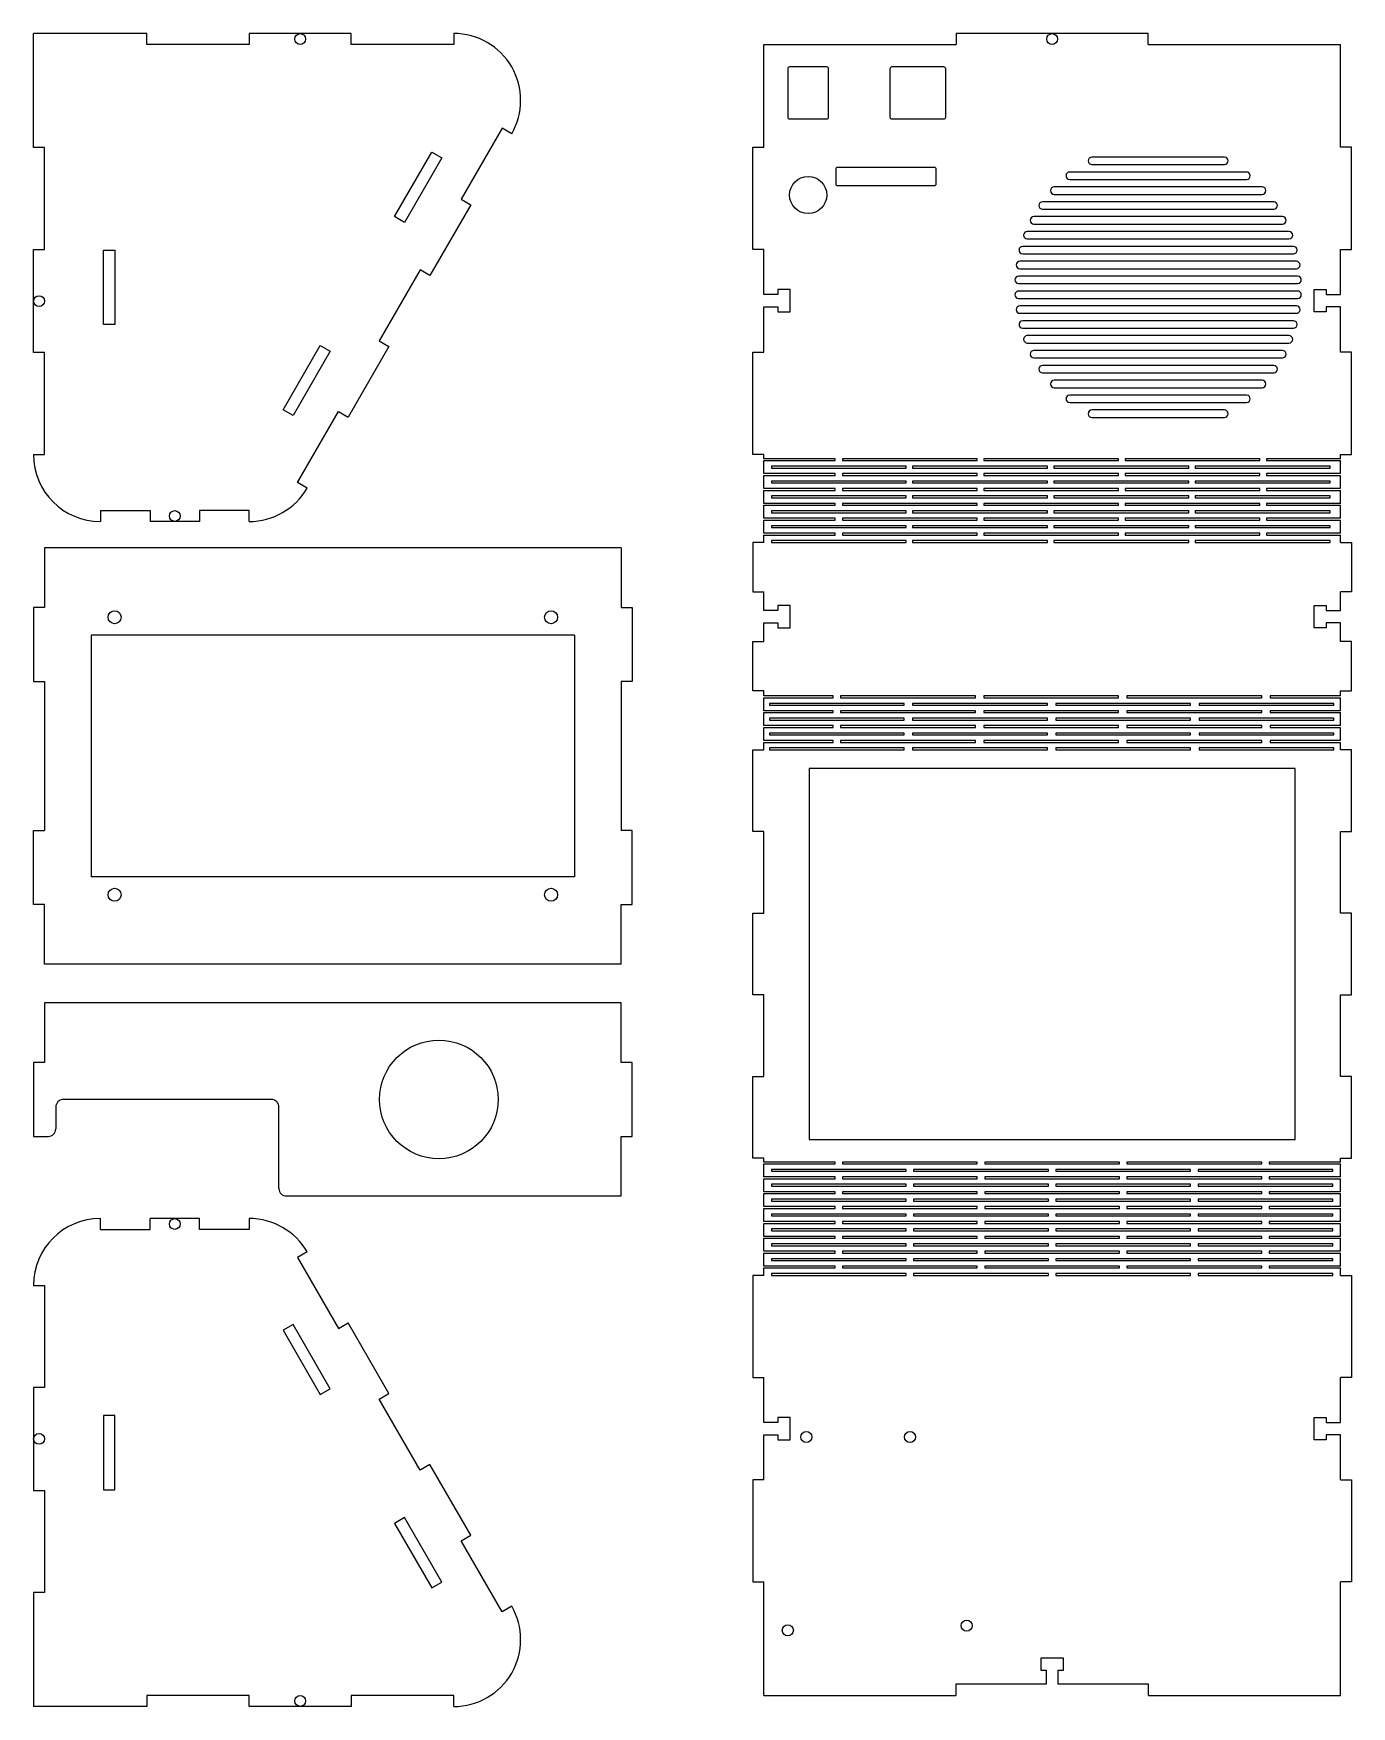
# Model space of a CAD drawing. Extents: x 33 to 387, y -81 to 369.
import ezdxf

# ---------------------------------------------------------------- set-up
doc = ezdxf.new("R2010")
doc.units = 0
doc.layers.get('0').update_dxf_attribs({"linetype": 'CONTINUOUS'})

msp = doc.modelspace()

# ---------------------------------------------------------------- linework, layer by layer
at = {"color": 7, "linetype": 'CONTINUOUS'}
for p, q in [((32.99, 338.61), (32.99, 369.29)), ((63.43, 369.29), (32.99, 369.29)), ((63.43, 366.29), (63.43, 369.29)), ((90.99, 369.29), (90.99, 366.29)), ((118.43, 369.29), (90.99, 369.29)), ((118.43, 366.29), (118.43, 369.29)), ((145.99, 369.29), (145.99, 366.29)), ((332.7, 369.29), (281.09, 369.29)), ((281.09, 369.29), (281.09, 366.29)), ((332.7, 366.29), (332.7, 369.29)), ((90.99, 366.29), (63.43, 366.29)), ((145.99, 366.29), (118.43, 366.29)), ((229.39, 338.73), (229.39, 366.29)), ((229.39, 366.29), (281.09, 366.29)), ((332.7, 366.29), (384.39, 366.29)), ((384.39, 338.73), (384.39, 366.29)), ((246.29, 360.29), (236.29, 360.29)), ((277.79, 360.29), (263.79, 360.29)), ((235.79, 359.79), (235.79, 346.79)), ((246.79, 346.79), (246.79, 359.79)), ((263.29, 359.79), (263.29, 346.79)), ((278.29, 346.79), (278.29, 359.79)), ((158.98, 343.79), (147.95, 324.69)), ((161.58, 342.29), (158.98, 343.79)), ((236.29, 346.29), (246.29, 346.29)), ((263.79, 346.29), (277.79, 346.29)), ((35.99, 338.61), (32.99, 338.61)), ((35.99, 311.16), (35.99, 338.61)), ((226.39, 311.22), (226.39, 338.73)), ((226.39, 338.73), (229.39, 338.73)), ((387.39, 338.73), (384.39, 338.73)), ((387.39, 311.22), (387.39, 338.73)), ((130.1, 320.05), (140.1, 337.37)), ((142.79, 335.82), (132.79, 318.5)), ((140.1, 337.37), (142.79, 335.82)), ((275.21, 333.29), (249.21, 333.29)), ((353.2, 336.03), (317.58, 336.03)), ((317.58, 334.03), (353.2, 334.03)), ((248.71, 332.79), (248.71, 328.89)), ((275.71, 328.89), (275.71, 332.79)), ((359.17, 332.03), (311.62, 332.03)), ((311.62, 330.03), (359.17, 330.03)), ((147.95, 324.69), (150.55, 323.19)), ((249.21, 328.39), (275.21, 328.39)), ((366.46, 324.03), (304.33, 324.03)), ((363.34, 328.03), (307.44, 328.03)), ((307.44, 326.03), (363.34, 326.03)), ((132.79, 318.5), (130.1, 320.05)), ((150.55, 323.19), (139.6, 304.22)), ((368.82, 320.03), (301.97, 320.03)), ((304.33, 322.03), (366.46, 322.03)), ((370.57, 316.03), (300.22, 316.03)), ((301.97, 318.03), (368.82, 318.03)), ((32.99, 283.48), (32.99, 311.16)), ((32.99, 311.16), (35.99, 311.16)), ((51.79, 311.03), (54.89, 311.03)), ((51.79, 291.03), (51.79, 311.03)), ((54.89, 311.03), (54.89, 291.03)), ((229.39, 311.22), (226.39, 311.22)), ((229.39, 299.05), (229.39, 311.22)), ((371.8, 312.03), (298.99, 312.03)), ((300.22, 314.03), (370.57, 314.03)), ((384.39, 311.22), (387.39, 311.22)), ((384.39, 299.05), (384.39, 311.22)), ((372.56, 308.03), (298.23, 308.03)), ((298.23, 306.03), (372.56, 306.03)), ((298.99, 310.03), (371.8, 310.03)), ((137, 305.72), (125.97, 286.61)), ((139.6, 304.22), (137, 305.72)), ((372.89, 304.03), (297.89, 304.03)), ((297.89, 302.03), (372.89, 302.03)), ((233.18, 299.05), (229.39, 299.05)), ((236.43, 300.43), (233.18, 300.43)), ((233.18, 300.43), (233.18, 299.05)), ((236.43, 294.39), (236.43, 300.43)), ((372.89, 300.03), (297.89, 300.03)), ((297.89, 298.03), (372.89, 298.03)), ((377.36, 300.43), (380.61, 300.43)), ((377.36, 294.39), (377.36, 300.43)), ((380.61, 300.43), (380.61, 299.05)), ((380.61, 299.05), (384.39, 299.05)), ((229.39, 283.6), (229.39, 295.77)), ((229.39, 295.77), (233.18, 295.77)), ((233.18, 295.77), (233.18, 294.39)), ((233.18, 294.39), (236.43, 294.39)), ((372.56, 296.03), (298.23, 296.03)), ((298.23, 294.03), (372.56, 294.03)), ((380.61, 294.39), (377.36, 294.39)), ((380.61, 295.77), (380.61, 294.39)), ((384.39, 295.77), (380.61, 295.77)), ((384.39, 283.6), (384.39, 295.77)), ((54.89, 291.03), (51.79, 291.03)), ((371.8, 292.03), (298.99, 292.03)), ((298.99, 290.03), (371.8, 290.03)), ((370.57, 288.03), (300.22, 288.03)), ((35.99, 283.48), (32.99, 283.48)), ((35.99, 256.03), (35.99, 283.48)), ((100.1, 268.09), (110.1, 285.41)), ((112.79, 283.86), (102.79, 266.54)), ((110.1, 285.41), (112.79, 283.86)), ((128.57, 285.11), (117.61, 266.14)), ((125.97, 286.61), (128.57, 285.11)), ((226.39, 256.09), (226.39, 283.6)), ((226.39, 283.6), (229.39, 283.6)), ((300.22, 286.03), (370.57, 286.03)), ((368.82, 284.03), (301.97, 284.03)), ((387.39, 283.6), (384.39, 283.6)), ((387.39, 256.09), (387.39, 283.6)), ((301.97, 282.03), (368.82, 282.03)), ((366.46, 280.03), (304.33, 280.03)), ((304.33, 278.03), (366.46, 278.03)), ((363.34, 276.03), (307.44, 276.03)), ((307.44, 274.03), (363.34, 274.03)), ((359.17, 272.03), (311.62, 272.03)), ((311.62, 270.03), (359.17, 270.03)), ((102.79, 266.54), (100.1, 268.09)), ((103.98, 248.53), (115.01, 267.64)), ((115.01, 267.64), (117.61, 266.14)), ((353.2, 268.03), (317.58, 268.03)), ((317.58, 266.03), (353.2, 266.03)), ((32.99, 256.03), (35.99, 256.03)), ((229.39, 256.09), (226.39, 256.09)), ((229.39, 254.91), (229.39, 256.09)), ((248.52, 254.91), (229.39, 254.91)), ((229.39, 250.91), (229.39, 254.41)), ((229.39, 254.41), (248.52, 254.41)), ((267.64, 252.91), (231.39, 252.91)), ((231.39, 252.91), (231.39, 252.41)), ((231.39, 252.41), (267.64, 252.41)), ((248.52, 254.41), (248.52, 254.91)), ((286.77, 254.91), (250.52, 254.91)), ((250.52, 254.91), (250.52, 254.41)), ((250.52, 254.41), (286.77, 254.41)), ((267.64, 252.41), (267.64, 252.91)), ((305.64, 252.91), (269.39, 252.91)), ((269.39, 252.91), (269.39, 252.41)), ((269.39, 252.41), (305.64, 252.41)), ((286.77, 254.41), (286.77, 254.91)), ((324.77, 254.91), (288.52, 254.91)), ((288.52, 254.91), (288.52, 254.41)), ((288.52, 254.41), (324.77, 254.41)), ((305.64, 252.41), (305.64, 252.91)), ((343.64, 252.91), (307.39, 252.91)), ((307.39, 252.91), (307.39, 252.41)), ((307.39, 252.41), (343.64, 252.41)), ((324.77, 254.41), (324.77, 254.91)), ((362.77, 254.91), (326.52, 254.91)), ((326.52, 254.91), (326.52, 254.41)), ((326.52, 254.41), (362.77, 254.41)), ((343.64, 252.41), (343.64, 252.91)), ((381.64, 252.91), (345.39, 252.91)), ((345.39, 252.91), (345.39, 252.41)), ((345.39, 252.41), (381.64, 252.41)), ((362.77, 254.41), (362.77, 254.91)), ((384.39, 254.91), (364.52, 254.91)), ((364.52, 254.91), (364.52, 254.41)), ((364.52, 254.41), (384.39, 254.41)), ((381.64, 252.41), (381.64, 252.91)), ((384.39, 256.09), (387.39, 256.09)), ((384.39, 254.91), (384.39, 256.09)), ((384.39, 250.91), (384.39, 254.41)), ((106.58, 247.03), (103.98, 248.53)), ((248.52, 250.91), (229.39, 250.91)), ((229.39, 246.91), (229.39, 250.41)), ((229.39, 250.41), (248.52, 250.41)), ((267.64, 248.91), (231.39, 248.91)), ((231.39, 248.91), (231.39, 248.41)), ((231.39, 248.41), (267.64, 248.41)), ((248.52, 250.41), (248.52, 250.91)), ((286.77, 250.91), (250.52, 250.91)), ((250.52, 250.91), (250.52, 250.41)), ((250.52, 250.41), (286.77, 250.41)), ((267.64, 248.41), (267.64, 248.91)), ((305.64, 248.91), (269.39, 248.91)), ((269.39, 248.91), (269.39, 248.41)), ((269.39, 248.41), (305.64, 248.41)), ((286.77, 250.41), (286.77, 250.91)), ((324.77, 250.91), (288.52, 250.91)), ((288.52, 250.91), (288.52, 250.41)), ((288.52, 250.41), (324.77, 250.41)), ((305.64, 248.41), (305.64, 248.91)), ((343.64, 248.91), (307.39, 248.91)), ((307.39, 248.91), (307.39, 248.41)), ((307.39, 248.41), (343.64, 248.41)), ((324.77, 250.41), (324.77, 250.91)), ((362.77, 250.91), (326.52, 250.91)), ((326.52, 250.91), (326.52, 250.41)), ((326.52, 250.41), (362.77, 250.41)), ((343.64, 248.41), (343.64, 248.91)), ((381.64, 248.91), (345.39, 248.91)), ((345.39, 248.91), (345.39, 248.41)), ((345.39, 248.41), (381.64, 248.41)), ((362.77, 250.41), (362.77, 250.91)), ((384.39, 250.91), (364.52, 250.91)), ((364.52, 250.91), (364.52, 250.41)), ((364.52, 250.41), (384.39, 250.41)), ((381.64, 248.41), (381.64, 248.91)), ((384.39, 246.91), (384.39, 250.41)), ((248.52, 246.91), (229.39, 246.91)), ((229.39, 242.91), (229.39, 246.41)), ((229.39, 246.41), (248.52, 246.41)), ((267.64, 244.91), (231.39, 244.91)), ((231.39, 244.91), (231.39, 244.41)), ((231.39, 244.41), (267.64, 244.41)), ((248.52, 246.41), (248.52, 246.91)), ((286.77, 246.91), (250.52, 246.91)), ((250.52, 246.91), (250.52, 246.41)), ((250.52, 246.41), (286.77, 246.41)), ((267.64, 244.41), (267.64, 244.91)), ((305.64, 244.91), (269.39, 244.91)), ((269.39, 244.91), (269.39, 244.41)), ((269.39, 244.41), (305.64, 244.41)), ((286.77, 246.41), (286.77, 246.91)), ((324.77, 246.91), (288.52, 246.91)), ((288.52, 246.91), (288.52, 246.41)), ((288.52, 246.41), (324.77, 246.41)), ((305.64, 244.41), (305.64, 244.91)), ((343.64, 244.91), (307.39, 244.91)), ((307.39, 244.91), (307.39, 244.41)), ((307.39, 244.41), (343.64, 244.41)), ((324.77, 246.41), (324.77, 246.91)), ((362.77, 246.91), (326.52, 246.91)), ((326.52, 246.91), (326.52, 246.41)), ((326.52, 246.41), (362.77, 246.41)), ((343.64, 244.41), (343.64, 244.91)), ((381.64, 244.91), (345.39, 244.91)), ((345.39, 244.91), (345.39, 244.41)), ((345.39, 244.41), (381.64, 244.41)), ((362.77, 246.41), (362.77, 246.91)), ((384.39, 246.91), (364.52, 246.91)), ((364.52, 246.91), (364.52, 246.41)), ((364.52, 246.41), (384.39, 246.41)), ((381.64, 244.41), (381.64, 244.91)), ((384.39, 242.91), (384.39, 246.41)), ((50.99, 241.03), (64.36, 241.03)), ((50.99, 241.03), (50.99, 238.03)), ((64.36, 241.03), (64.36, 238.03)), ((90.99, 241.03), (77.63, 241.03)), ((77.63, 241.03), (77.63, 238.03)), ((90.99, 238.03), (90.99, 241.03)), ((248.52, 242.91), (229.39, 242.91)), ((229.39, 238.91), (229.39, 242.41)), ((229.39, 242.41), (248.52, 242.41)), ((248.52, 238.91), (229.39, 238.91)), ((267.64, 240.91), (231.39, 240.91)), ((231.39, 240.91), (231.39, 240.41)), ((231.39, 240.41), (267.64, 240.41)), ((248.52, 242.41), (248.52, 242.91)), ((248.52, 238.41), (248.52, 238.91)), ((286.77, 242.91), (250.52, 242.91)), ((250.52, 242.91), (250.52, 242.41)), ((250.52, 242.41), (286.77, 242.41)), ((286.77, 238.91), (250.52, 238.91)), ((250.52, 238.91), (250.52, 238.41)), ((267.64, 240.41), (267.64, 240.91)), ((305.64, 240.91), (269.39, 240.91)), ((269.39, 240.91), (269.39, 240.41)), ((269.39, 240.41), (305.64, 240.41)), ((286.77, 242.41), (286.77, 242.91)), ((286.77, 238.41), (286.77, 238.91)), ((324.77, 242.91), (288.52, 242.91)), ((288.52, 242.91), (288.52, 242.41)), ((288.52, 242.41), (324.77, 242.41)), ((324.77, 238.91), (288.52, 238.91)), ((288.52, 238.91), (288.52, 238.41)), ((305.64, 240.41), (305.64, 240.91)), ((343.64, 240.91), (307.39, 240.91)), ((307.39, 240.91), (307.39, 240.41)), ((307.39, 240.41), (343.64, 240.41)), ((324.77, 242.41), (324.77, 242.91)), ((324.77, 238.41), (324.77, 238.91)), ((362.77, 242.91), (326.52, 242.91)), ((326.52, 242.91), (326.52, 242.41)), ((326.52, 242.41), (362.77, 242.41)), ((362.77, 238.91), (326.52, 238.91)), ((326.52, 238.91), (326.52, 238.41)), ((343.64, 240.41), (343.64, 240.91)), ((381.64, 240.91), (345.39, 240.91)), ((345.39, 240.91), (345.39, 240.41)), ((345.39, 240.41), (381.64, 240.41)), ((362.77, 242.41), (362.77, 242.91)), ((362.77, 238.41), (362.77, 238.91)), ((384.39, 242.91), (364.52, 242.91)), ((364.52, 242.91), (364.52, 242.41)), ((364.52, 242.41), (384.39, 242.41)), ((384.39, 238.91), (364.52, 238.91)), ((364.52, 238.91), (364.52, 238.41)), ((381.64, 240.41), (381.64, 240.91)), ((384.39, 238.91), (384.39, 242.41)), ((77.63, 238.03), (64.36, 238.03)), ((229.39, 234.91), (229.39, 238.41)), ((229.39, 238.41), (248.52, 238.41)), ((248.52, 234.91), (229.39, 234.91)), ((229.39, 232.41), (229.39, 234.41)), ((229.39, 234.41), (248.52, 234.41)), ((267.64, 236.91), (231.39, 236.91)), ((231.39, 236.91), (231.39, 236.41)), ((231.39, 236.41), (267.64, 236.41)), ((248.52, 234.41), (248.52, 234.91)), ((250.52, 238.41), (286.77, 238.41)), ((286.77, 234.91), (250.52, 234.91)), ((250.52, 234.91), (250.52, 234.41)), ((250.52, 234.41), (286.77, 234.41)), ((267.64, 236.41), (267.64, 236.91)), ((305.64, 236.91), (269.39, 236.91)), ((269.39, 236.91), (269.39, 236.41)), ((269.39, 236.41), (305.64, 236.41)), ((286.77, 234.41), (286.77, 234.91)), ((288.52, 238.41), (324.77, 238.41)), ((324.77, 234.91), (288.52, 234.91)), ((288.52, 234.91), (288.52, 234.41)), ((288.52, 234.41), (324.77, 234.41)), ((305.64, 236.41), (305.64, 236.91)), ((343.64, 236.91), (307.39, 236.91)), ((307.39, 236.91), (307.39, 236.41)), ((307.39, 236.41), (343.64, 236.41)), ((324.77, 234.41), (324.77, 234.91)), ((326.52, 238.41), (362.77, 238.41)), ((362.77, 234.91), (326.52, 234.91)), ((326.52, 234.91), (326.52, 234.41)), ((326.52, 234.41), (362.77, 234.41)), ((343.64, 236.41), (343.64, 236.91)), ((381.64, 236.91), (345.39, 236.91)), ((345.39, 236.91), (345.39, 236.41)), ((345.39, 236.41), (381.64, 236.41)), ((362.77, 234.41), (362.77, 234.91)), ((364.52, 238.41), (384.39, 238.41)), ((384.39, 234.91), (364.52, 234.91)), ((364.52, 234.91), (364.52, 234.41)), ((364.52, 234.41), (384.39, 234.41)), ((381.64, 236.41), (381.64, 236.91)), ((384.39, 234.91), (384.39, 238.41)), ((384.39, 232.41), (384.39, 234.41)), ((35.99, 230.97), (35.99, 214.91)), ((190.99, 230.97), (35.99, 230.97)), ((190.99, 230.97), (190.99, 214.91)), ((226.39, 232.41), (226.39, 219.14)), ((229.39, 232.41), (226.39, 232.41)), ((267.64, 232.91), (231.39, 232.91)), ((231.39, 232.91), (231.39, 232.41)), ((231.39, 232.41), (267.64, 232.41)), ((267.64, 232.41), (267.64, 232.91)), ((305.64, 232.91), (269.39, 232.91)), ((269.39, 232.91), (269.39, 232.41)), ((269.39, 232.41), (305.64, 232.41)), ((305.64, 232.41), (305.64, 232.91)), ((343.64, 232.91), (307.39, 232.91)), ((307.39, 232.91), (307.39, 232.41)), ((307.39, 232.41), (343.64, 232.41)), ((343.64, 232.41), (343.64, 232.91)), ((381.64, 232.91), (345.39, 232.91)), ((345.39, 232.91), (345.39, 232.41)), ((345.39, 232.41), (381.64, 232.41)), ((381.64, 232.41), (381.64, 232.91)), ((384.39, 232.41), (387.39, 232.41)), ((387.39, 232.41), (387.39, 219.14)), ((226.39, 219.14), (229.39, 219.14)), ((229.39, 214.11), (229.39, 219.14)), ((387.39, 219.14), (384.39, 219.14)), ((384.39, 214.11), (384.39, 219.14)), ((32.99, 214.91), (32.99, 195.03)), ((35.99, 214.91), (32.99, 214.91)), ((190.99, 214.91), (193.99, 214.91)), ((193.99, 214.91), (193.99, 195.03)), ((233.18, 214.11), (229.39, 214.11)), ((236.43, 215.49), (233.18, 215.49)), ((233.18, 215.49), (233.18, 214.11)), ((236.43, 209.45), (236.43, 215.49)), ((377.36, 215.49), (380.61, 215.49)), ((377.36, 209.45), (377.36, 215.49)), ((380.61, 215.49), (380.61, 214.11)), ((380.61, 214.11), (384.39, 214.11)), ((48.49, 207.47), (48.49, 142.47)), ((178.49, 207.47), (48.49, 207.47)), ((178.49, 207.47), (178.49, 142.47)), ((229.39, 205.8), (229.39, 210.83)), ((229.39, 210.83), (233.18, 210.83)), ((233.18, 210.83), (233.18, 209.45)), ((233.18, 209.45), (236.43, 209.45)), ((380.61, 209.45), (377.36, 209.45)), ((380.61, 210.83), (380.61, 209.45)), ((384.39, 210.83), (380.61, 210.83)), ((384.39, 205.8), (384.39, 210.83)), ((226.39, 192.53), (226.39, 205.8)), ((226.39, 205.8), (229.39, 205.8)), ((387.39, 205.8), (384.39, 205.8)), ((387.39, 192.53), (387.39, 205.8)), ((32.99, 195.03), (35.99, 195.03)), ((35.99, 195.03), (35.99, 154.91)), ((193.99, 195.03), (190.99, 195.03)), ((190.99, 195.03), (190.99, 154.91)), ((229.39, 192.53), (226.39, 192.53)), ((229.39, 191.14), (229.39, 192.53)), ((248.02, 191.14), (229.39, 191.14)), ((229.39, 187.14), (229.39, 190.64)), ((229.39, 190.64), (248.02, 190.64)), ((267.14, 189.14), (230.89, 189.14)), ((230.89, 189.14), (230.89, 188.64)), ((248.02, 190.64), (248.02, 191.14)), ((286.27, 191.14), (250.02, 191.14)), ((250.02, 191.14), (250.02, 190.64)), ((250.02, 190.64), (286.27, 190.64)), ((267.14, 188.64), (267.14, 189.14)), ((305.64, 189.14), (269.39, 189.14)), ((269.39, 189.14), (269.39, 188.64)), ((286.27, 190.64), (286.27, 191.14)), ((324.77, 191.14), (288.52, 191.14)), ((288.52, 191.14), (288.52, 190.64)), ((288.52, 190.64), (324.77, 190.64)), ((305.64, 188.64), (305.64, 189.14)), ((344.14, 189.14), (307.89, 189.14)), ((307.89, 189.14), (307.89, 188.64)), ((324.77, 190.64), (324.77, 191.14)), ((363.27, 191.14), (327.02, 191.14)), ((327.02, 191.14), (327.02, 190.64)), ((327.02, 190.64), (363.27, 190.64)), ((344.14, 188.64), (344.14, 189.14)), ((382.64, 189.14), (346.39, 189.14)), ((346.39, 189.14), (346.39, 188.64)), ((363.27, 190.64), (363.27, 191.14)), ((384.39, 191.14), (365.52, 191.14)), ((365.52, 191.14), (365.52, 190.64)), ((365.52, 190.64), (384.39, 190.64)), ((382.64, 188.64), (382.64, 189.14)), ((384.39, 192.53), (387.39, 192.53)), ((384.39, 191.14), (384.39, 192.53)), ((384.39, 187.14), (384.39, 190.64)), ((248.02, 187.14), (229.39, 187.14)), ((229.39, 183.14), (229.39, 186.64)), ((229.39, 186.64), (248.02, 186.64)), ((230.89, 188.64), (267.14, 188.64)), ((267.14, 185.14), (230.89, 185.14)), ((230.89, 185.14), (230.89, 184.64)), ((230.89, 184.64), (267.14, 184.64)), ((248.02, 186.64), (248.02, 187.14)), ((286.27, 187.14), (250.02, 187.14)), ((250.02, 187.14), (250.02, 186.64)), ((250.02, 186.64), (286.27, 186.64)), ((267.14, 184.64), (267.14, 185.14)), ((269.39, 188.64), (305.64, 188.64)), ((305.64, 185.14), (269.39, 185.14)), ((269.39, 185.14), (269.39, 184.64)), ((269.39, 184.64), (305.64, 184.64)), ((286.27, 186.64), (286.27, 187.14)), ((324.77, 187.14), (288.52, 187.14)), ((288.52, 187.14), (288.52, 186.64)), ((288.52, 186.64), (324.77, 186.64)), ((305.64, 184.64), (305.64, 185.14)), ((307.89, 188.64), (344.14, 188.64)), ((344.14, 185.14), (307.89, 185.14)), ((307.89, 185.14), (307.89, 184.64)), ((307.89, 184.64), (344.14, 184.64)), ((324.77, 186.64), (324.77, 187.14)), ((363.27, 187.14), (327.02, 187.14)), ((327.02, 187.14), (327.02, 186.64)), ((327.02, 186.64), (363.27, 186.64)), ((344.14, 184.64), (344.14, 185.14)), ((346.39, 188.64), (382.64, 188.64)), ((382.64, 185.14), (346.39, 185.14)), ((346.39, 185.14), (346.39, 184.64)), ((346.39, 184.64), (382.64, 184.64)), ((363.27, 186.64), (363.27, 187.14)), ((384.39, 187.14), (365.52, 187.14)), ((365.52, 187.14), (365.52, 186.64)), ((365.52, 186.64), (384.39, 186.64)), ((382.64, 184.64), (382.64, 185.14)), ((384.39, 183.14), (384.39, 186.64)), ((248.02, 183.14), (229.39, 183.14)), ((229.39, 179.14), (229.39, 182.64)), ((229.39, 182.64), (248.02, 182.64)), ((267.14, 181.14), (230.89, 181.14)), ((230.89, 181.14), (230.89, 180.64)), ((230.89, 180.64), (267.14, 180.64)), ((248.02, 182.64), (248.02, 183.14)), ((286.27, 183.14), (250.02, 183.14)), ((250.02, 183.14), (250.02, 182.64)), ((250.02, 182.64), (286.27, 182.64)), ((267.14, 180.64), (267.14, 181.14)), ((305.64, 181.14), (269.39, 181.14)), ((269.39, 181.14), (269.39, 180.64)), ((269.39, 180.64), (305.64, 180.64)), ((286.27, 182.64), (286.27, 183.14)), ((324.77, 183.14), (288.52, 183.14)), ((288.52, 183.14), (288.52, 182.64)), ((288.52, 182.64), (324.77, 182.64)), ((305.64, 180.64), (305.64, 181.14)), ((344.14, 181.14), (307.89, 181.14)), ((307.89, 181.14), (307.89, 180.64)), ((307.89, 180.64), (344.14, 180.64)), ((324.77, 182.64), (324.77, 183.14)), ((363.27, 183.14), (327.02, 183.14)), ((327.02, 183.14), (327.02, 182.64)), ((327.02, 182.64), (363.27, 182.64)), ((344.14, 180.64), (344.14, 181.14)), ((382.64, 181.14), (346.39, 181.14)), ((346.39, 181.14), (346.39, 180.64)), ((346.39, 180.64), (382.64, 180.64)), ((363.27, 182.64), (363.27, 183.14)), ((384.39, 183.14), (365.52, 183.14)), ((365.52, 183.14), (365.52, 182.64)), ((365.52, 182.64), (384.39, 182.64)), ((382.64, 180.64), (382.64, 181.14)), ((384.39, 179.14), (384.39, 182.64)), ((226.39, 154.7), (226.39, 176.64)), ((226.39, 176.64), (229.39, 176.64)), ((248.02, 179.14), (229.39, 179.14)), ((229.39, 176.64), (229.39, 178.64)), ((229.39, 178.64), (248.02, 178.64)), ((267.14, 177.14), (230.89, 177.14)), ((230.89, 177.14), (230.89, 176.64)), ((230.89, 176.64), (267.14, 176.64)), ((248.02, 178.64), (248.02, 179.14)), ((286.27, 179.14), (250.02, 179.14)), ((250.02, 179.14), (250.02, 178.64)), ((250.02, 178.64), (286.27, 178.64)), ((267.14, 176.64), (267.14, 177.14)), ((305.64, 177.14), (269.39, 177.14)), ((269.39, 177.14), (269.39, 176.64)), ((269.39, 176.64), (305.64, 176.64)), ((286.27, 178.64), (286.27, 179.14)), ((324.77, 179.14), (288.52, 179.14)), ((288.52, 179.14), (288.52, 178.64)), ((288.52, 178.64), (324.77, 178.64)), ((305.64, 176.64), (305.64, 177.14)), ((344.14, 177.14), (307.89, 177.14)), ((307.89, 177.14), (307.89, 176.64)), ((307.89, 176.64), (344.14, 176.64)), ((324.77, 178.64), (324.77, 179.14)), ((363.27, 179.14), (327.02, 179.14)), ((327.02, 179.14), (327.02, 178.64)), ((327.02, 178.64), (363.27, 178.64)), ((344.14, 176.64), (344.14, 177.14)), ((382.64, 177.14), (346.39, 177.14)), ((346.39, 177.14), (346.39, 176.64)), ((346.39, 176.64), (382.64, 176.64)), ((363.27, 178.64), (363.27, 179.14)), ((384.39, 179.14), (365.52, 179.14)), ((365.52, 179.14), (365.52, 178.64)), ((365.52, 178.64), (384.39, 178.64)), ((382.64, 176.64), (382.64, 177.14)), ((384.39, 176.64), (384.39, 178.64)), ((387.39, 176.64), (384.39, 176.64)), ((387.39, 154.7), (387.39, 176.64)), ((372.25, 171.59), (241.53, 171.59)), ((241.53, 171.59), (241.53, 71.87)), ((372.25, 71.87), (372.25, 171.59)), ((32.99, 154.91), (35.99, 154.91)), ((32.99, 135.03), (32.99, 154.91)), ((193.99, 154.91), (190.99, 154.91)), ((193.99, 135.03), (193.99, 154.91)), ((229.39, 154.7), (226.39, 154.7)), ((229.39, 132.7), (229.39, 154.7)), ((384.39, 154.7), (387.39, 154.7)), ((384.39, 132.7), (384.39, 154.7)), ((178.49, 142.47), (48.49, 142.47)), ((35.99, 135.03), (32.99, 135.03)), ((35.99, 118.97), (35.99, 135.03)), ((190.99, 135.03), (193.99, 135.03)), ((190.99, 118.97), (190.99, 135.03)), ((226.39, 110.76), (226.39, 132.7)), ((226.39, 132.7), (229.39, 132.7)), ((387.39, 132.7), (384.39, 132.7)), ((387.39, 110.76), (387.39, 132.7)), ((190.99, 118.97), (35.99, 118.97)), ((35.99, 108.56), (35.99, 92.55)), ((190.99, 108.56), (35.99, 108.56)), ((190.99, 92.55), (190.99, 108.56)), ((229.39, 110.76), (226.39, 110.76)), ((229.39, 88.76), (229.39, 110.76)), ((384.39, 110.76), (387.39, 110.76)), ((384.39, 88.76), (384.39, 110.76)), ((32.99, 92.55), (32.99, 72.67)), ((35.99, 92.55), (32.99, 92.55)), ((193.99, 92.55), (190.99, 92.55)), ((193.99, 72.67), (193.99, 92.55)), ((226.39, 66.82), (226.39, 88.76)), ((226.39, 88.76), (229.39, 88.76)), ((387.39, 88.76), (384.39, 88.76)), ((387.39, 66.82), (387.39, 88.76)), ((96.99, 82.61), (40.99, 82.61)), ((38.99, 80.61), (38.99, 74.67)), ((98.99, 58.66), (98.99, 80.61)), ((32.99, 72.67), (36.99, 72.67)), ((190.99, 72.67), (193.99, 72.67)), ((190.99, 56.66), (190.99, 72.67)), ((241.53, 71.87), (372.25, 71.87)), ((229.39, 66.82), (226.39, 66.82)), ((229.39, 65.79), (229.39, 66.82)), ((248.52, 65.79), (229.39, 65.79)), ((229.39, 61.79), (229.39, 65.29)), ((229.39, 65.29), (248.52, 65.29)), ((267.64, 63.79), (231.39, 63.79)), ((231.39, 63.79), (231.39, 63.29)), ((231.39, 63.29), (267.64, 63.29)), ((248.52, 65.29), (248.52, 65.79)), ((286.77, 65.79), (250.52, 65.79)), ((250.52, 65.79), (250.52, 65.29)), ((250.52, 65.29), (286.77, 65.29)), ((267.64, 63.29), (267.64, 63.79)), ((305.89, 63.79), (269.64, 63.79)), ((269.64, 63.79), (269.64, 63.29)), ((269.64, 63.29), (305.89, 63.29)), ((286.77, 65.29), (286.77, 65.79)), ((325.02, 65.79), (288.77, 65.79)), ((288.77, 65.79), (288.77, 65.29)), ((288.77, 65.29), (325.02, 65.29)), ((305.89, 63.29), (305.89, 63.79)), ((344.14, 63.79), (307.89, 63.79)), ((307.89, 63.79), (307.89, 63.29)), ((307.89, 63.29), (344.14, 63.29)), ((325.02, 65.29), (325.02, 65.79)), ((363.27, 65.79), (327.02, 65.79)), ((327.02, 65.79), (327.02, 65.29)), ((327.02, 65.29), (363.27, 65.29)), ((344.14, 63.29), (344.14, 63.79)), ((382.39, 63.79), (346.14, 63.79)), ((346.14, 63.79), (346.14, 63.29)), ((346.14, 63.29), (382.39, 63.29)), ((363.27, 65.29), (363.27, 65.79)), ((384.39, 65.79), (365.27, 65.79)), ((365.27, 65.79), (365.27, 65.29)), ((365.27, 65.29), (384.39, 65.29)), ((382.39, 63.29), (382.39, 63.79)), ((384.39, 66.82), (387.39, 66.82)), ((384.39, 65.79), (384.39, 66.82)), ((384.39, 61.79), (384.39, 65.29)), ((248.52, 61.79), (229.39, 61.79)), ((229.39, 57.79), (229.39, 61.29)), ((229.39, 61.29), (248.52, 61.29)), ((267.64, 59.79), (231.39, 59.79)), ((231.39, 59.79), (231.39, 59.29)), ((231.39, 59.29), (267.64, 59.29)), ((248.52, 61.29), (248.52, 61.79)), ((286.77, 61.79), (250.52, 61.79)), ((250.52, 61.79), (250.52, 61.29)), ((250.52, 61.29), (286.77, 61.29)), ((267.64, 59.29), (267.64, 59.79)), ((305.89, 59.79), (269.64, 59.79)), ((269.64, 59.79), (269.64, 59.29)), ((269.64, 59.29), (305.89, 59.29)), ((286.77, 61.29), (286.77, 61.79)), ((325.02, 61.79), (288.77, 61.79)), ((288.77, 61.79), (288.77, 61.29)), ((288.77, 61.29), (325.02, 61.29)), ((305.89, 59.29), (305.89, 59.79)), ((344.14, 59.79), (307.89, 59.79)), ((307.89, 59.79), (307.89, 59.29)), ((307.89, 59.29), (344.14, 59.29)), ((325.02, 61.29), (325.02, 61.79)), ((363.27, 61.79), (327.02, 61.79)), ((327.02, 61.79), (327.02, 61.29)), ((327.02, 61.29), (363.27, 61.29)), ((344.14, 59.29), (344.14, 59.79)), ((382.39, 59.79), (346.14, 59.79)), ((346.14, 59.79), (346.14, 59.29)), ((346.14, 59.29), (382.39, 59.29)), ((363.27, 61.29), (363.27, 61.79)), ((384.39, 61.79), (365.27, 61.79)), ((365.27, 61.79), (365.27, 61.29)), ((365.27, 61.29), (384.39, 61.29)), ((382.39, 59.29), (382.39, 59.79)), ((384.39, 57.79), (384.39, 61.29)), ((100.99, 56.66), (190.99, 56.66)), ((248.52, 57.79), (229.39, 57.79)), ((229.39, 53.79), (229.39, 57.29)), ((229.39, 57.29), (248.52, 57.29)), ((267.64, 55.79), (231.39, 55.79)), ((231.39, 55.79), (231.39, 55.29)), ((231.39, 55.29), (267.64, 55.29)), ((248.52, 57.29), (248.52, 57.79)), ((286.77, 57.79), (250.52, 57.79)), ((250.52, 57.79), (250.52, 57.29)), ((250.52, 57.29), (286.77, 57.29)), ((267.64, 55.29), (267.64, 55.79)), ((305.89, 55.79), (269.64, 55.79)), ((269.64, 55.79), (269.64, 55.29)), ((269.64, 55.29), (305.89, 55.29)), ((286.77, 57.29), (286.77, 57.79)), ((325.02, 57.79), (288.77, 57.79)), ((288.77, 57.79), (288.77, 57.29)), ((288.77, 57.29), (325.02, 57.29)), ((305.89, 55.29), (305.89, 55.79)), ((344.14, 55.79), (307.89, 55.79)), ((307.89, 55.79), (307.89, 55.29)), ((307.89, 55.29), (344.14, 55.29)), ((325.02, 57.29), (325.02, 57.79)), ((363.27, 57.79), (327.02, 57.79)), ((327.02, 57.79), (327.02, 57.29)), ((327.02, 57.29), (363.27, 57.29)), ((344.14, 55.29), (344.14, 55.79)), ((382.39, 55.79), (346.14, 55.79)), ((346.14, 55.79), (346.14, 55.29)), ((346.14, 55.29), (382.39, 55.29)), ((363.27, 57.29), (363.27, 57.79)), ((384.39, 57.79), (365.27, 57.79)), ((365.27, 57.79), (365.27, 57.29)), ((365.27, 57.29), (384.39, 57.29)), ((382.39, 55.29), (382.39, 55.79)), ((384.39, 53.79), (384.39, 57.29)), ((50.99, 47.61), (50.99, 50.61)), ((64.36, 47.61), (64.36, 50.61)), ((77.63, 50.61), (64.36, 50.61)), ((77.63, 47.61), (77.63, 50.61)), ((90.99, 50.61), (90.99, 47.61)), ((248.52, 53.79), (229.39, 53.79)), ((229.39, 49.79), (229.39, 53.29)), ((229.39, 53.29), (248.52, 53.29)), ((248.52, 49.79), (229.39, 49.79)), ((267.64, 51.79), (231.39, 51.79)), ((231.39, 51.79), (231.39, 51.29)), ((231.39, 51.29), (267.64, 51.29)), ((248.52, 53.29), (248.52, 53.79)), ((248.52, 49.29), (248.52, 49.79)), ((286.77, 53.79), (250.52, 53.79)), ((250.52, 53.79), (250.52, 53.29)), ((250.52, 53.29), (286.77, 53.29)), ((286.77, 49.79), (250.52, 49.79)), ((250.52, 49.79), (250.52, 49.29)), ((267.64, 51.29), (267.64, 51.79)), ((305.89, 51.79), (269.64, 51.79)), ((269.64, 51.79), (269.64, 51.29)), ((269.64, 51.29), (305.89, 51.29)), ((286.77, 53.29), (286.77, 53.79)), ((286.77, 49.29), (286.77, 49.79)), ((325.02, 53.79), (288.77, 53.79)), ((288.77, 53.79), (288.77, 53.29)), ((288.77, 53.29), (325.02, 53.29)), ((325.02, 49.79), (288.77, 49.79)), ((288.77, 49.79), (288.77, 49.29)), ((305.89, 51.29), (305.89, 51.79)), ((344.14, 51.79), (307.89, 51.79)), ((307.89, 51.79), (307.89, 51.29)), ((307.89, 51.29), (344.14, 51.29)), ((325.02, 53.29), (325.02, 53.79)), ((325.02, 49.29), (325.02, 49.79)), ((363.27, 53.79), (327.02, 53.79)), ((327.02, 53.79), (327.02, 53.29)), ((327.02, 53.29), (363.27, 53.29)), ((363.27, 49.79), (327.02, 49.79)), ((327.02, 49.79), (327.02, 49.29)), ((344.14, 51.29), (344.14, 51.79)), ((382.39, 51.79), (346.14, 51.79)), ((346.14, 51.79), (346.14, 51.29)), ((346.14, 51.29), (382.39, 51.29)), ((363.27, 53.29), (363.27, 53.79)), ((363.27, 49.29), (363.27, 49.79)), ((384.39, 53.79), (365.27, 53.79)), ((365.27, 53.79), (365.27, 53.29)), ((365.27, 53.29), (384.39, 53.29)), ((384.39, 49.79), (365.27, 49.79)), ((365.27, 49.79), (365.27, 49.29)), ((382.39, 51.29), (382.39, 51.79)), ((384.39, 49.79), (384.39, 53.29)), ((50.99, 47.61), (64.36, 47.61)), ((90.99, 47.61), (77.63, 47.61)), ((229.39, 45.79), (229.39, 49.29)), ((229.39, 49.29), (248.52, 49.29)), ((248.52, 45.79), (229.39, 45.79)), ((229.39, 41.79), (229.39, 45.29)), ((229.39, 45.29), (248.52, 45.29)), ((267.64, 47.79), (231.39, 47.79)), ((231.39, 47.79), (231.39, 47.29)), ((231.39, 47.29), (267.64, 47.29)), ((248.52, 45.29), (248.52, 45.79)), ((250.52, 49.29), (286.77, 49.29)), ((286.77, 45.79), (250.52, 45.79)), ((250.52, 45.79), (250.52, 45.29)), ((250.52, 45.29), (286.77, 45.29)), ((267.64, 47.29), (267.64, 47.79)), ((305.89, 47.79), (269.64, 47.79)), ((269.64, 47.79), (269.64, 47.29)), ((269.64, 47.29), (305.89, 47.29)), ((286.77, 45.29), (286.77, 45.79)), ((288.77, 49.29), (325.02, 49.29)), ((325.02, 45.79), (288.77, 45.79)), ((288.77, 45.79), (288.77, 45.29)), ((288.77, 45.29), (325.02, 45.29)), ((305.89, 47.29), (305.89, 47.79)), ((344.14, 47.79), (307.89, 47.79)), ((307.89, 47.79), (307.89, 47.29)), ((307.89, 47.29), (344.14, 47.29)), ((325.02, 45.29), (325.02, 45.79)), ((327.02, 49.29), (363.27, 49.29)), ((363.27, 45.79), (327.02, 45.79)), ((327.02, 45.79), (327.02, 45.29)), ((327.02, 45.29), (363.27, 45.29)), ((344.14, 47.29), (344.14, 47.79)), ((382.39, 47.79), (346.14, 47.79)), ((346.14, 47.79), (346.14, 47.29)), ((346.14, 47.29), (382.39, 47.29)), ((363.27, 45.29), (363.27, 45.79)), ((365.27, 49.29), (384.39, 49.29)), ((384.39, 45.79), (365.27, 45.79)), ((365.27, 45.79), (365.27, 45.29)), ((365.27, 45.29), (384.39, 45.29)), ((382.39, 47.29), (382.39, 47.79)), ((384.39, 45.79), (384.39, 49.29)), ((384.39, 41.79), (384.39, 45.29)), ((106.58, 41.61), (103.98, 40.11)), ((248.52, 41.79), (229.39, 41.79)), ((229.39, 37.79), (229.39, 41.29)), ((229.39, 41.29), (248.52, 41.29)), ((267.64, 43.79), (231.39, 43.79)), ((231.39, 43.79), (231.39, 43.29)), ((231.39, 43.29), (267.64, 43.29)), ((248.52, 41.29), (248.52, 41.79)), ((286.77, 41.79), (250.52, 41.79)), ((250.52, 41.79), (250.52, 41.29)), ((250.52, 41.29), (286.77, 41.29)), ((267.64, 43.29), (267.64, 43.79)), ((305.89, 43.79), (269.64, 43.79)), ((269.64, 43.79), (269.64, 43.29)), ((269.64, 43.29), (305.89, 43.29)), ((286.77, 41.29), (286.77, 41.79)), ((325.02, 41.79), (288.77, 41.79)), ((288.77, 41.79), (288.77, 41.29)), ((288.77, 41.29), (325.02, 41.29)), ((305.89, 43.29), (305.89, 43.79)), ((344.14, 43.79), (307.89, 43.79)), ((307.89, 43.79), (307.89, 43.29)), ((307.89, 43.29), (344.14, 43.29)), ((325.02, 41.29), (325.02, 41.79)), ((363.27, 41.79), (327.02, 41.79)), ((327.02, 41.79), (327.02, 41.29)), ((327.02, 41.29), (363.27, 41.29)), ((344.14, 43.29), (344.14, 43.79)), ((382.39, 43.79), (346.14, 43.79)), ((346.14, 43.79), (346.14, 43.29)), ((346.14, 43.29), (382.39, 43.29)), ((363.27, 41.29), (363.27, 41.79)), ((384.39, 41.79), (365.27, 41.79)), ((365.27, 41.79), (365.27, 41.29)), ((365.27, 41.29), (384.39, 41.29)), ((382.39, 43.29), (382.39, 43.79)), ((384.39, 37.79), (384.39, 41.29)), ((103.98, 40.11), (115.01, 21)), ((248.52, 37.79), (229.39, 37.79)), ((229.39, 35.29), (229.39, 37.29)), ((229.39, 37.29), (248.52, 37.29)), ((267.64, 39.79), (231.39, 39.79)), ((231.39, 39.79), (231.39, 39.29)), ((231.39, 39.29), (267.64, 39.29)), ((248.52, 37.29), (248.52, 37.79)), ((286.77, 37.79), (250.52, 37.79)), ((250.52, 37.79), (250.52, 37.29)), ((250.52, 37.29), (286.77, 37.29)), ((267.64, 39.29), (267.64, 39.79)), ((305.89, 39.79), (269.64, 39.79)), ((269.64, 39.79), (269.64, 39.29)), ((269.64, 39.29), (305.89, 39.29)), ((286.77, 37.29), (286.77, 37.79)), ((325.02, 37.79), (288.77, 37.79)), ((288.77, 37.79), (288.77, 37.29)), ((288.77, 37.29), (325.02, 37.29)), ((305.89, 39.29), (305.89, 39.79)), ((344.14, 39.79), (307.89, 39.79)), ((307.89, 39.79), (307.89, 39.29)), ((307.89, 39.29), (344.14, 39.29)), ((325.02, 37.29), (325.02, 37.79)), ((363.27, 37.79), (327.02, 37.79)), ((327.02, 37.79), (327.02, 37.29)), ((327.02, 37.29), (363.27, 37.29)), ((344.14, 39.29), (344.14, 39.79)), ((382.39, 39.79), (346.14, 39.79)), ((346.14, 39.79), (346.14, 39.29)), ((346.14, 39.29), (382.39, 39.29)), ((363.27, 37.29), (363.27, 37.79)), ((384.39, 37.79), (365.27, 37.79)), ((365.27, 37.79), (365.27, 37.29)), ((365.27, 37.29), (384.39, 37.29)), ((382.39, 39.29), (382.39, 39.79)), ((384.39, 35.29), (384.39, 37.29)), ((32.99, 32.61), (35.99, 32.61)), ((35.99, 32.61), (35.99, 5.16)), ((226.39, 35.29), (226.39, 7.85)), ((229.39, 35.29), (226.39, 35.29)), ((267.64, 35.79), (231.39, 35.79)), ((231.39, 35.79), (231.39, 35.29)), ((231.39, 35.29), (267.64, 35.29)), ((267.64, 35.29), (267.64, 35.79)), ((305.89, 35.79), (269.64, 35.79)), ((269.64, 35.79), (269.64, 35.29)), ((269.64, 35.29), (305.89, 35.29)), ((305.89, 35.29), (305.89, 35.79)), ((344.14, 35.79), (307.89, 35.79)), ((307.89, 35.79), (307.89, 35.29)), ((307.89, 35.29), (344.14, 35.29)), ((344.14, 35.29), (344.14, 35.79)), ((382.39, 35.79), (346.14, 35.79)), ((346.14, 35.79), (346.14, 35.29)), ((346.14, 35.29), (382.39, 35.29)), ((382.39, 35.29), (382.39, 35.79)), ((384.39, 35.29), (387.39, 35.29)), ((387.39, 35.29), (387.39, 7.85)), ((115.01, 21), (117.61, 22.5)), ((128.57, 3.53), (117.61, 22.5)), ((102.79, 22.1), (100.1, 20.55)), ((100.1, 20.55), (110.1, 3.23)), ((112.79, 4.78), (102.79, 22.1)), ((32.99, 5.16), (32.99, -22.52)), ((35.99, 5.16), (32.99, 5.16)), ((110.1, 3.23), (112.79, 4.78)), ((226.39, 7.85), (229.39, 7.85)), ((229.39, -4.29), (229.39, 7.85)), ((387.39, 7.85), (384.39, 7.85)), ((384.39, -4.29), (384.39, 7.85)), ((125.97, 2.03), (128.57, 3.53)), ((137, -17.08), (125.97, 2.03)), ((51.79, -2.39), (51.79, -22.39)), ((54.89, -2.39), (51.79, -2.39)), ((54.89, -22.39), (54.89, -2.39)), ((233.18, -4.29), (229.39, -4.29)), ((236.43, -2.92), (233.18, -2.92)), ((233.18, -2.92), (233.18, -4.29)), ((236.43, -8.95), (236.43, -2.92)), ((377.36, -2.92), (380.61, -2.92)), ((377.36, -8.95), (377.36, -2.92)), ((380.61, -2.92), (380.61, -4.29)), ((380.61, -4.29), (384.39, -4.29)), ((229.39, -19.71), (229.39, -7.58)), ((229.39, -7.58), (233.18, -7.58)), ((233.18, -7.58), (233.18, -8.95)), ((233.18, -8.95), (236.43, -8.95)), ((380.61, -8.95), (377.36, -8.95)), ((380.61, -7.58), (380.61, -8.95)), ((384.39, -7.58), (380.61, -7.58)), ((384.39, -19.71), (384.39, -7.58)), ((139.6, -15.58), (137, -17.08)), ((150.55, -34.55), (139.6, -15.58)), ((51.79, -22.39), (54.89, -22.39)), ((226.39, -19.71), (226.39, -47.15)), ((229.39, -19.71), (226.39, -19.71)), ((384.39, -19.71), (387.39, -19.71)), ((387.39, -19.71), (387.39, -47.15)), ((32.99, -22.52), (35.99, -22.52)), ((35.99, -22.52), (35.99, -49.97)), ((132.79, -29.86), (130.1, -31.41)), ((130.1, -31.41), (140.1, -48.73)), ((142.79, -47.18), (132.79, -29.86)), ((147.95, -36.05), (150.55, -34.55)), ((158.98, -55.15), (147.95, -36.05)), ((140.1, -48.73), (142.79, -47.18)), ((226.39, -47.15), (229.39, -47.15)), ((229.39, -77.65), (229.39, -47.15)), ((387.39, -47.15), (384.39, -47.15)), ((384.39, -77.65), (384.39, -47.15)), ((32.99, -49.97), (32.99, -80.65)), ((35.99, -49.97), (32.99, -49.97)), ((161.58, -53.65), (158.98, -55.15)), ((309.91, -67.62), (303.88, -67.62)), ((303.88, -67.62), (303.88, -70.87)), ((303.88, -70.87), (305.25, -70.87)), ((305.25, -70.87), (305.25, -74.65)), ((308.53, -70.87), (309.91, -70.87)), ((308.53, -74.65), (308.53, -70.87)), ((309.91, -70.87), (309.91, -67.62)), ((305.25, -74.65), (281.03, -74.65)), ((281.03, -74.65), (281.03, -77.65)), ((332.76, -74.65), (308.53, -74.65)), ((332.76, -77.65), (332.76, -74.65)), ((63.43, -80.65), (32.99, -80.65)), ((90.99, -77.65), (63.43, -77.65)), ((63.43, -77.65), (63.43, -80.65)), ((90.99, -80.65), (90.99, -77.65)), ((118.43, -80.65), (90.99, -80.65)), ((145.99, -77.65), (118.43, -77.65)), ((118.43, -77.65), (118.43, -80.65)), ((145.99, -80.65), (145.99, -77.65)), ((229.39, -77.65), (281.03, -77.65)), ((332.76, -77.65), (384.39, -77.65))]:
    msp.add_line(p, q, dxfattribs=at)
for centre, radius in [((104.71, 367.79), 1.45), ((306.89, 367.79), 1.45), ((241.29, 325.84), 5), ((34.49, 297.32), 1.45), ((70.99, 239.53), 1.45), ((54.82, 212.29), 1.75), ((172.16, 212.29), 1.75), ((54.82, 137.66), 1.75), ((172.16, 137.66), 1.75), ((141.99, 82.61), 15.95), ((70.99, 49.11), 1.45), ((34.49, -8.68), 1.45), ((240.81, -8.16), 1.49), ((268.69, -8.17), 1.49), ((283.92, -58.9), 1.49), ((235.82, -60.16), 1.49), ((104.71, -79.15), 1.45)]:
    msp.add_circle(centre, radius, dxfattribs=at)
for centre, radius, start, end in [((145.99, 351.29), 18, 330, 90), ((236.29, 359.79), 0.5, 90, 180), ((246.29, 359.79), 0.5, 0, 90), ((263.79, 359.79), 0.5, 90, 180), ((277.79, 359.79), 0.5, 0, 90), ((236.29, 346.79), 0.5, 180, 270), ((246.29, 346.79), 0.5, 270, 0), ((263.79, 346.79), 0.5, 180, 270), ((277.79, 346.79), 0.5, 270, 0), ((249.21, 332.79), 0.5, 90, 180), ((275.21, 332.79), 0.5, 0, 90), ((317.58, 335.03), 1, 90, 270), ((353.2, 335.03), 1, 270, 90), ((249.21, 328.89), 0.5, 180, 270), ((275.21, 328.89), 0.5, 270, 0), ((311.62, 331.03), 1, 90, 270), ((359.17, 331.03), 1, 270, 90), ((304.33, 323.03), 1, 90, 270), ((307.44, 327.03), 1, 90, 270), ((363.34, 327.03), 1, 270, 90), ((366.46, 323.03), 1, 270, 90), ((301.97, 319.03), 1, 90, 270), ((368.82, 319.03), 1, 270, 90), ((300.22, 315.03), 1, 90, 270), ((370.57, 315.03), 1, 270, 90), ((298.99, 311.03), 1, 90, 270), ((371.8, 311.03), 1, 270, 90), ((298.23, 307.03), 1, 90, 270), ((372.56, 307.03), 1, 270, 90), ((297.89, 303.03), 1, 90, 270), ((372.89, 303.03), 1, 270, 90), ((297.89, 299.03), 1, 90, 270), ((372.89, 299.03), 1, 270, 90), ((298.23, 295.03), 1, 90, 270), ((372.56, 295.03), 1, 270, 90), ((298.99, 291.03), 1, 90, 270), ((300.22, 287.03), 1, 90, 270), ((370.57, 287.03), 1, 270, 90), ((371.8, 291.03), 1, 270, 90), ((301.97, 283.03), 1, 90, 270), ((368.82, 283.03), 1, 270, 90), ((304.33, 279.03), 1, 90, 270), ((366.46, 279.03), 1, 270, 90), ((307.44, 275.03), 1, 90, 270), ((363.34, 275.03), 1, 270, 90), ((311.62, 271.03), 1, 90, 270), ((359.17, 271.03), 1, 270, 90), ((317.58, 267.03), 1, 90, 270), ((353.2, 267.03), 1, 270, 90), ((50.99, 256.03), 18, 180, 270), ((90.99, 256.03), 18, 270, 330), ((40.99, 80.61), 2, 90, 180), ((96.99, 80.61), 2, 0, 90), ((36.99, 74.67), 2, 270, 0), ((100.99, 58.66), 2, 180, 270), ((50.99, 32.61), 18, 90, 180), ((90.99, 32.61), 18, 30, 90), ((145.99, -62.65), 18, 270, 30)]:
    msp.add_arc(centre, radius, start, end, dxfattribs=at)

doc.saveas('drawing.dxf')
